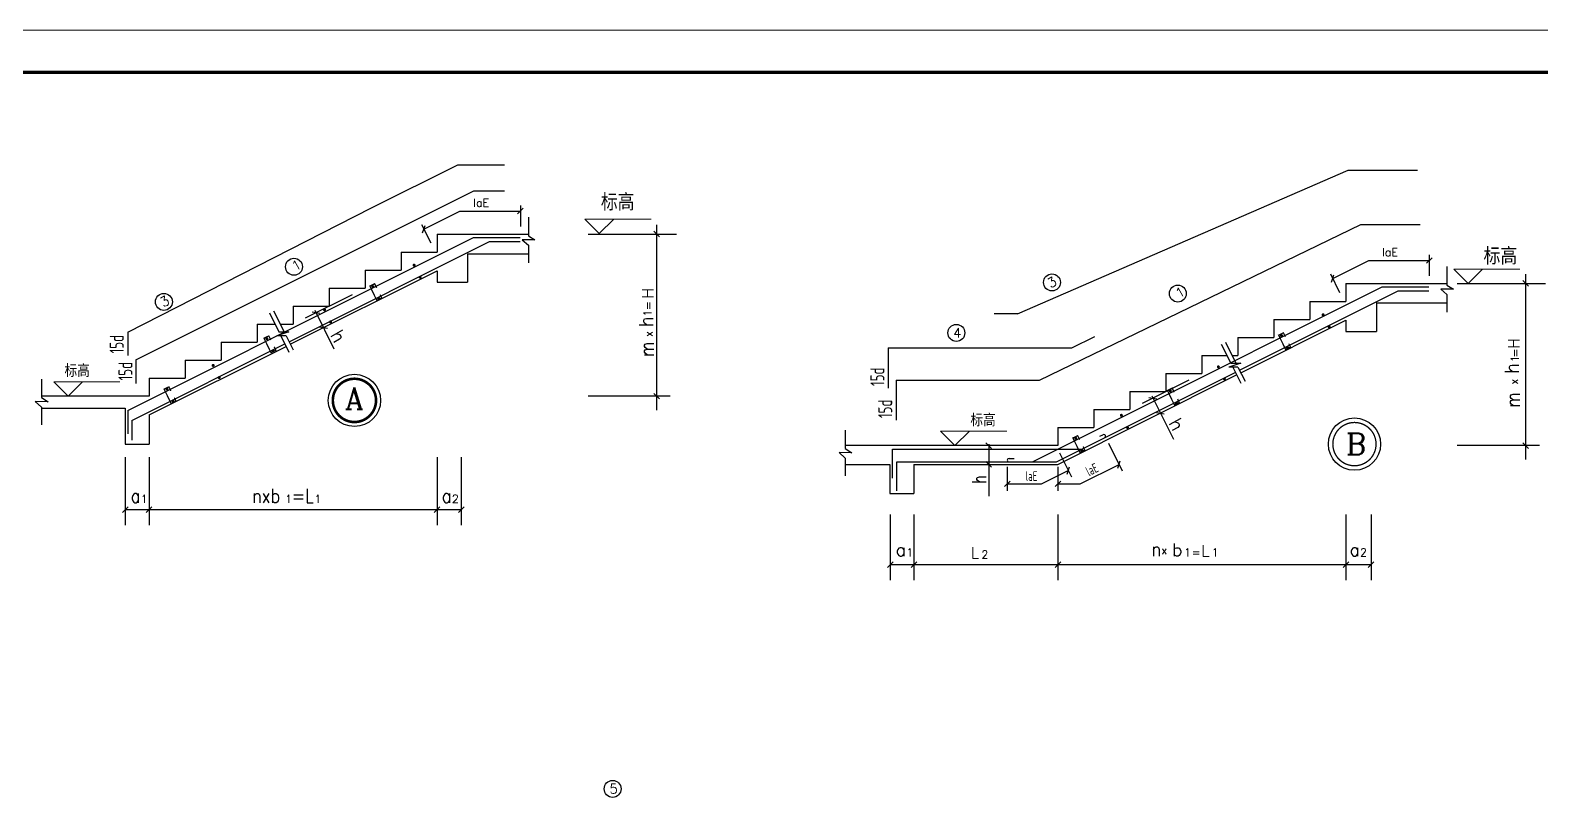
# Model space of a CAD drawing. Extents: x 3968514 to 5230306, y -516551 to -228246.
# Drawn here: x 5047659 to 5083531, y -451241 to -432979 of the extents above; entities that cross this region are included whole.
import ezdxf

# ---------------------------------------------------------------- set-up
doc = ezdxf.new("R2010")
doc.units = 0
doc.header["$LTSCALE"] = 1000
doc.header["$MEASUREMENT"] = 0
for name, color, linetype in [('2', 255, 'Continuous'), ('PUB_TEXT', 7, 'Continuous'), ('T', 1, 'Continuous')]:
    doc.layers.add(name, color=color, linetype=linetype)
doc.layers.add('FRAME', color=3, linetype='Continuous', lineweight=18)
doc.layers.add('PUB_DIM', color=3, linetype='Continuous', lineweight=15)
doc.styles.add('COMPLEX', font='COMPLEX')
doc.styles.add('HZ', font='txt.shx', dxfattribs={"width": 0.8, "bigfont": 'hztxt.shx'})
doc.styles.add('HZTXT', font='txt8.shx', dxfattribs={"width": 0.7, "bigfont": 'hztxt.shx'})
doc.styles.add('TSSD_REIN', font='Tssdeng.shx', dxfattribs={"width": 0.7, "bigfont": 'hztxt.shx'})

# ---------------------------------------------------------------- blocks, each defined once
blk = doc.blocks.new('A$C0B803521')
at = {"layer": 'FRAME', "lineweight": 18}
blk.add_line((-15943, 93652), (-100043, 93652), dxfattribs=at)
at = {"layer": 'FRAME', "lineweight": 140}
blk.add_line((-16943, 92652), (-97543, 92652), dxfattribs=at)

msp = doc.modelspace()

# ---------------------------------------------------------------- linework, layer by layer
at = {"color": 1}
for p, q in [((5055761.25699, -437195.98079), (5057812.6061, -436170.30623)), ((5057812.6061, -436170.30623), (5058922.60409, -436170.30623)), ((5071106.44149, -439709.71421), (5078954.34664, -436298.91963)), ((5078954.34664, -436298.91963), (5080603.34463, -436298.91963)), ((5050163.86497, -440802.95737), (5058191.40617, -436789.18677)), ((5058191.40617, -436789.18677), (5058922.60409, -436789.18677)), ((5049973.18088, -440141.23839), (5055761.25699, -437195.98079)), ((5071630.31213, -441280.55984), (5079257.76155, -437588.58513)), ((5079257.76155, -437588.58513), (5080663.25954, -437588.58513)), ((5053805.1553, -440372.78468), (5058561.76397, -437994.48034)), ((5055761.25699, -439109.33379), (5058182.9639, -437898.48034)), ((5058182.9639, -437898.48034), (5059292.96189, -437898.48034)), ((5058561.76397, -437994.48034), (5059292.96189, -437994.48034)), ((5073630.92713, -442138.93768), (5079766.37483, -439071.21383)), ((5079766.37483, -439071.21383), (5080876.37282, -439071.21383)), ((5049973.18088, -442003.37185), (5055761.25699, -439109.33379)), ((5076379.54297, -441050.02979), (5080145.1749, -439167.21383)), ((5080145.1749, -439167.21383), (5080876.37282, -439167.21383)), ((5071106.44149, -439709.71421), (5070549.34482, -439709.71421)), ((5049973.18088, -440141.23839), (5049973.18088, -440698.33506)), ((5050074.54991, -442238.08737), (5053706.69094, -440422.01685)), ((5050163.86497, -440802.95737), (5050163.86497, -441360.05403)), ((5072030.72348, -443224.43954), (5076276.6145, -441101.49403)), ((5068222.16739, -441280.55984), (5071630.31213, -441280.55984)), ((5049973.18088, -442003.37185), (5049973.18088, -442560.46851)), ((5050074.54991, -442238.08737), (5050074.54991, -442705.18404)), ((5071459.92341, -443224.43954), (5073630.92713, -442138.93768)), ((5073058.19967, -442615.78036), (5073134.01069, -442577.20403)), ((5068240.62657, -443224.43954), (5072030.72348, -443224.43954))]:
    msp.add_line(p, q, dxfattribs=at)
for p, q in [((5057006.59918, -437699.6106), (5057860.35432, -437272.73303)), ((5057860.35432, -437272.73303), (5059292.96189, -437272.73303)), ((5059299.88995, -437137.19215), (5059299.88995, -437636.93946)), ((5056952.28995, -437590.99215), (5057170.38995, -438027.19215)), ((5059488.81515, -437419.20977), (5059488.81515, -437854.91374)), ((5062534.277, -437597.40637), (5062534.277, -441992.23051)), ((5057320.25474, -437815.11049), (5057320.25474, -438242.61049)), ((5057320.25474, -437815.11049), (5059497.11337, -437815.11049)), ((5059645.66742, -437956.35616), (5059340.29838, -437950.19907)), ((5059340.29838, -437950.19907), (5059488.81515, -438080.37806)), ((5059488.81515, -437854.91374), (5059645.66742, -437956.35616)), ((5060905.46489, -437815.11049), (5063008.06342, -437815.11049)), ((5056465.25474, -438242.61049), (5056465.25474, -438670.11049)), ((5056465.25474, -438242.61049), (5057320.25474, -438242.61049)), ((5058044.25474, -438284.11049), (5059497.11337, -438284.11049)), ((5058044.25474, -438284.11049), (5058044.25474, -438955.11049)), ((5059488.81515, -438080.37806), (5059488.81515, -438501.37809)), ((5080883.30088, -438309.92564), (5080883.30088, -438809.67295)), ((5053834.54373, -440431.56155), (5057320.25474, -438688.70605)), ((5055610.25474, -438670.11049), (5056465.25474, -438670.11049)), ((5055610.25474, -438670.11049), (5055610.25474, -439097.61049)), ((5057320.25474, -438688.70605), (5057320.25474, -438955.11049)), ((5078590.01011, -438872.34409), (5079443.76525, -438445.46652)), ((5079443.76525, -438445.46652), (5080876.37282, -438445.46652)), ((5081302.76571, -438589.49429), (5081302.76571, -439025.19827)), ((5057320.25474, -438955.11049), (5058044.25474, -438955.11049)), ((5078535.70088, -438763.72564), (5078753.80088, -439199.92564)), ((5078903.66567, -438987.84398), (5078903.66567, -439415.34398)), ((5078903.66567, -438987.84398), (5081306.3476, -438987.84398)), ((5081302.76571, -439025.19827), (5081459.61798, -439126.64069)), ((5081542.30246, -438987.84398), (5083644.90099, -438987.84398)), ((5083171.11457, -438770.13986), (5083171.11457, -443164.964)), ((5054199.50474, -439802.98549), (5055311.00474, -439247.23549)), ((5054755.25474, -439097.61049), (5054755.25474, -439525.11049)), ((5054755.25474, -439097.61049), (5055610.25474, -439097.61049)), ((5078048.66567, -439415.34398), (5078903.66567, -439415.34398)), ((5078048.66567, -439415.34398), (5078048.66567, -439842.84398)), ((5081459.61798, -439126.64069), (5081154.24894, -439120.4836)), ((5081154.24894, -439120.4836), (5081302.76571, -439250.66258)), ((5081302.76571, -439250.66258), (5081302.76571, -439671.66262)), ((5053337.8089, -439689.51047), (5053561.65573, -440137.20412)), ((5053439.45892, -439641.39193), (5053687.36502, -440137.20412)), ((5053900.25474, -439525.11049), (5054755.25474, -439525.11049)), ((5053900.25474, -439525.11049), (5053900.25474, -439952.61049)), ((5054417.98901, -439624.30426), (5054868.17259, -440539.30845)), ((5079630.16567, -439450.34398), (5081306.3476, -439450.34398)), ((5079630.16567, -439450.34398), (5079630.16567, -440127.84398)), ((5053045.25474, -439952.61049), (5053471.98776, -439952.61049)), ((5053045.25474, -439952.61049), (5053045.25474, -440380.11049)), ((5053561.65573, -440137.20412), (5053799.96646, -440137.20412)), ((5053595.0682, -439952.61049), (5053900.25474, -439952.61049)), ((5076408.93141, -441108.80667), (5078903.66567, -439861.43954)), ((5077193.66567, -439842.84398), (5077193.66567, -440270.34398)), ((5077193.66567, -439842.84398), (5078048.66567, -439842.84398)), ((5078903.66567, -439861.43954), (5078903.66567, -440127.84398)), ((5078903.66567, -440127.84398), (5079630.16567, -440127.84398)), ((5050480.25474, -442108.70605), (5053736.07938, -440480.79373)), ((5052190.25474, -440380.11049), (5052190.25474, -440807.61049)), ((5052190.25474, -440380.11049), (5053045.25474, -440380.11049)), ((5053734.45114, -440231.37636), (5053516.93953, -440231.37636)), ((5053608.74185, -440231.37636), (5053800.68848, -440615.26964)), ((5053734.45114, -440231.37636), (5053902.33851, -440567.15109)), ((5075943.40781, -440429.17805), (5076167.25463, -440876.8717)), ((5076045.05783, -440381.05951), (5076292.96393, -440876.8717)), ((5076338.66567, -440270.34398), (5077193.66567, -440270.34398)), ((5076338.66567, -440270.34398), (5076338.66567, -440697.84398)), ((5051335.25474, -440807.61049), (5052190.25474, -440807.61049)), ((5051335.25474, -440807.61049), (5051335.25474, -441235.11049)), ((5075483.66567, -440697.84398), (5076074.78947, -440697.84398)), ((5075483.66567, -440697.84398), (5075483.66567, -441125.34398)), ((5076203.45007, -440697.84398), (5076338.66567, -440697.84398)), ((5072063.66567, -443281.43954), (5076306.00294, -441160.2709)), ((5074628.66567, -441125.34398), (5074628.66567, -441552.84398)), ((5074628.66567, -441125.34398), (5075483.66567, -441125.34398)), ((5076340.05005, -440971.04394), (5076122.53843, -440971.04394)), ((5076167.25463, -440876.8717), (5076405.56536, -440876.8717)), ((5076214.34075, -440971.04394), (5076406.28739, -441354.93721)), ((5076340.05005, -440971.04394), (5076507.93741, -441306.81867)), ((5047928.74651, -441261.38378), (5047928.74651, -441697.08775)), ((5050480.25474, -441235.11049), (5050480.25474, -441662.61049)), ((5050480.25474, -441235.11049), (5051335.25474, -441235.11049)), ((5073773.66567, -441552.84398), (5074628.66567, -441552.84398)), ((5073773.66567, -441552.84398), (5073773.66567, -441980.34398)), ((5074072.91567, -441830.71898), (5075184.41567, -441274.96898)), ((5048085.59878, -441798.53017), (5047780.22974, -441792.37309)), ((5047780.22974, -441792.37309), (5047928.74651, -441922.55207)), ((5050480.25474, -441662.61049), (5047924.3636, -441662.61049)), ((5047924.3636, -441947.61049), (5049910.25474, -441947.61049)), ((5047928.74651, -441697.08775), (5048085.59878, -441798.53017)), ((5047928.74651, -441922.55207), (5047928.74651, -442343.5521)), ((5049910.25474, -441947.61049), (5049910.25474, -442802.61049)), ((5062860.00755, -441662.61049), (5060905.46489, -441662.61049)), ((5074291.39994, -441652.03775), (5074808.11558, -442685.25968)), ((5050480.25474, -442108.70605), (5050480.25474, -442802.61049)), ((5072918.66567, -441980.34398), (5073773.66567, -441980.34398)), ((5072918.66567, -441980.34398), (5072918.66567, -442407.84398)), ((5067015.38025, -442471.62633), (5067015.38025, -442907.33031)), ((5072063.66567, -442407.84398), (5072063.66567, -442835.34398)), ((5072063.66567, -442407.84398), (5072918.66567, -442407.84398)), ((5049910.25474, -442802.61049), (5050480.25474, -442802.61049)), ((5067172.23252, -443008.77273), (5066866.86347, -443002.61564)), ((5066866.86347, -443002.61564), (5067015.38025, -443132.79463)), ((5067015.38025, -442907.33031), (5067172.23252, -443008.77273)), ((5072063.66567, -442835.34398), (5067028.40491, -442835.34398)), ((5070420.74505, -442801.33465), (5070420.74505, -444033.19246)), ((5072101.62832, -443007.76832), (5072386.58359, -443577.67885)), ((5073264.18858, -442781.36106), (5073590.81634, -443434.61659)), ((5083496.84512, -442835.34398), (5081542.30246, -442835.34398)), ((5049914.51209, -443111.72533), (5049914.51209, -444721.98282)), ((5050480.25474, -443111.72533), (5050480.25474, -444721.98282)), ((5057320.25474, -443111.72533), (5057320.25474, -444721.98282)), ((5057894.22463, -443111.72533), (5057894.22463, -444721.98282)), ((5067015.38025, -443132.79463), (5067015.38025, -443553.79466)), ((5067028.40491, -443281.43954), (5068073.66567, -443281.43954)), ((5068073.66567, -443281.43954), (5068073.66567, -443975.34398)), ((5068643.66567, -443281.43954), (5068643.66567, -443975.34398)), ((5068643.66567, -443281.43954), (5072063.66567, -443281.43954)), ((5070860.07674, -443337.25368), (5070860.07674, -443912.05142)), ((5072063.0848, -443337.25368), (5072063.0848, -443912.05142)), ((5072596.00929, -443742.87395), (5073515.15788, -443283.29966)), ((5071677.90108, -443742.87395), (5072310.92513, -443426.36192)), ((5068073.66567, -443975.34398), (5068643.66567, -443975.34398)), ((5070860.07674, -443742.87395), (5071677.90108, -443742.87395)), ((5072063.0848, -443742.87395), (5072596.00929, -443742.87395)), ((5049914.51209, -444355.73551), (5057894.22463, -444355.73551)), ((5068084.30473, -444472.86851), (5068084.30473, -446027.62965)), ((5068643.66567, -444472.86851), (5068643.66567, -446027.62965)), ((5072063.66567, -444472.86851), (5072063.66567, -446027.62965)), ((5078903.66567, -444472.86851), (5078903.66567, -446027.62965)), ((5079500.31729, -444472.86851), (5079500.31729, -446027.62965)), ((5068084.30473, -445661.38234), (5079500.31729, -445661.38234))]:
    msp.add_line(p, q)
for points in [[(5040487.35033, -491379.20631), (5114087.35033, -491379.20631), (5114087.35033, -433979.20631), (5040487.35033, -433979.20631)], [(5040487.35033, -433979.20631), (5114087.35033, -433979.20631), (5114087.35033, -491379.20631), (5040487.35033, -491379.20631)]]:
    msp.add_lwpolyline(points, close=True)
at = {"color": 1, "const_width": 30}
for points in [[(5055967.02742, -439253.53827), (5056006.90921, -439335.58918), (5055890.8885, -439391.98239), (5055725.20613, -439051.11533), (5055838.97838, -438995.81501), (5055885.87218, -439092.2921)], [(5077547.7931, -440417.21698), (5077587.67489, -440499.26788), (5077471.65418, -440555.66109), (5077305.97181, -440214.79403), (5077419.74406, -440159.49372), (5077466.63786, -440255.97081)], [(5053452.20432, -440491.16667), (5053492.08611, -440573.21758), (5053376.0654, -440629.61079), (5053210.38302, -440288.74373), (5053324.15527, -440233.44341), (5053371.04908, -440329.9205)], [(5051080.73638, -441699.47085), (5051120.61817, -441781.52176), (5051004.59745, -441837.91497), (5050838.91508, -441497.04791), (5050952.68733, -441441.74759), (5050999.58114, -441538.22468)], [(5074906.38284, -441730.82654), (5074946.26463, -441812.87745), (5074830.24391, -441869.27066), (5074664.56154, -441528.4036), (5074778.33379, -441473.10328), (5074825.2276, -441569.58037)], [(5072661.81503, -442858.21335), (5072701.69682, -442940.26426), (5072585.6761, -442996.65747), (5072419.99373, -442655.79041), (5072533.76598, -442600.49009), (5072580.65979, -442696.96718)]]:
    msp.add_lwpolyline(points, dxfattribs=at)
for centre in [(5053922.75022, -438590.9741), (5071923.31064, -438962.55836), (5050833.38196, -439426.17324)]:
    msp.add_circle(centre, 201.19734)
at = {"color": 7}
for centre in [(5074912.09352, -439229.86018), (5069652.38495, -440162.70446), (5061489.80112, -450982.32444)]:
    msp.add_circle(centre, 201.19734, dxfattribs=at)
at = {"layer": '2'}
for p, q in [((5059233.38979, -437337.19186), (5059366.39012, -437204.19244)), ((5056976.8592, -437788.82953), (5057036.33916, -437610.39168)), ((5062467.77684, -437748.61078), (5062600.77716, -437881.6102)), ((5080816.80072, -438509.92535), (5080949.80104, -438376.92593)), ((5078560.27013, -438961.56302), (5078619.75008, -438783.12517)), ((5083104.61441, -438921.34427), (5083237.61473, -439054.34369)), ((5054353.14835, -439663.52445), (5054538.38095, -439696.18661)), ((5054530.64056, -440018.68796), (5054715.87316, -440051.35011)), ((5062467.77684, -441596.11078), (5062600.77716, -441729.1102)), ((5074226.55927, -441691.25795), (5074411.79187, -441723.9201)), ((5074404.9975, -442048.13439), (5074590.2301, -442080.79655)), ((5070354.24489, -442768.84427), (5070487.24521, -442901.84369)), ((5083104.61441, -442768.84427), (5083237.61473, -442901.84369)), ((5070354.24489, -443214.93983), (5070487.24521, -443347.93925)), ((5072281.18515, -443515.58085), (5072340.66511, -443337.143)), ((5073485.4179, -443372.51858), (5073544.89786, -443194.08073)), ((5070793.57658, -443809.37366), (5070926.5769, -443676.37424)), ((5071996.58464, -443809.37366), (5072129.58497, -443676.37424)), ((5049848.01192, -444422.23522), (5049981.01225, -444289.2358)), ((5050413.75458, -444422.23522), (5050546.7549, -444289.2358)), ((5057253.75458, -444422.23522), (5057386.7549, -444289.2358)), ((5057827.72447, -444422.23522), (5057960.72479, -444289.2358)), ((5068017.80457, -445727.88205), (5068150.8049, -445594.88263)), ((5068577.1655, -445727.88205), (5068710.16583, -445594.88263)), ((5071997.1655, -445727.88205), (5072130.16583, -445594.88263)), ((5078837.1655, -445727.88205), (5078970.16583, -445594.88263)), ((5079433.81713, -445727.88205), (5079566.81746, -445594.88263))]:
    msp.add_line(p, q, dxfattribs=at)
at = {"layer": 'PUB_DIM', "color": 7}
for p, q in [((5062404.09681, -437462.8091), (5060830.89681, -437462.8091)), ((5061172.89681, -437804.8091), (5060830.89681, -437462.8091)), ((5061514.89681, -437462.8091), (5061172.89681, -437804.8091)), ((5083036.37416, -438649.84791), (5081463.17416, -438649.84791)), ((5081805.17416, -438991.84791), (5081463.17416, -438649.84791)), ((5082147.17416, -438649.84791), (5081805.17416, -438991.84791)), ((5049790.62058, -441320.61049), (5048217.42058, -441320.61049)), ((5048559.42058, -441662.61049), (5048217.42058, -441320.61049)), ((5048901.42058, -441320.61049), (5048559.42058, -441662.61049)), ((5069619.98187, -442835.34398), (5069277.98187, -442493.34398)), ((5070851.18187, -442493.34398), (5069277.98187, -442493.34398)), ((5069961.98187, -442493.34398), (5069619.98187, -442835.34398))]:
    msp.add_line(p, q, dxfattribs=at)
at = {"layer": 'PUB_TEXT'}
for p, q in [((5053799.96646, -440137.20412), (5053516.93953, -440231.37636)), ((5076405.56536, -440876.8717), (5076122.53843, -440971.04394))]:
    msp.add_line(p, q, dxfattribs=at)
for points, const_width in [([(5055723.11227, -442124.73344, 346.3641735455), (5055718.91832, -442128.92446, 0.0028871346)], 62.1775), ([(5079471.09519, -443161.90777, 346.3641735455), (5079466.90124, -443166.09879, 0.0028871346)], 31.35)]:
    msp.add_lwpolyline(points, format="xyb", close=True, dxfattribs=dict(at, const_width=const_width))
for centre in [(5055358.11355, -441763.67327), (5079106.09646, -442800.8476)]:
    msp.add_circle(centre, 619.8517, dxfattribs=at)
at = {"layer": 'T'}
for p, q in [((5072397.43778, -440519.64505), (5072938.92933, -440248.89928)), ((5068036.60382, -440519.64505), (5068036.60382, -441471.83079)), ((5068036.60382, -440519.64505), (5072397.43778, -440519.64505)), ((5068222.16739, -441280.55984), (5068222.16739, -442232.74559)), ((5068134.94531, -443608.67221), (5068134.94531, -442924.42333)), ((5068134.94531, -442924.42333), (5072630.7559, -442924.42333)), ((5068240.62657, -443908.68842), (5068240.62657, -443224.43954)), ((5070902.82674, -443138.93954), (5071022.35202, -443138.93954))]:
    msp.add_line(p, q, dxfattribs=at)
at = {"layer": 'T', "const_width": 35.625}
for points in [[(5056756.01136, -438554.27995, 1), (5056791.63636, -438554.27995, 1)], [(5055773.61266, -439060.48763, 1), (5055809.23766, -439060.48763, 1)], [(5056899.55981, -438841.37685, 1), (5056935.18481, -438841.37685, 1)], [(5055917.16111, -439347.58454, 1), (5055952.78611, -439347.58454, 1)], [(5054629.08639, -439612.96762, 1), (5054664.71139, -439612.96762, 1)], [(5078343.063, -439730.52218, 1), (5078378.688, -439730.52218, 1)], [(5054772.63484, -439900.06453, 1), (5054808.25984, -439900.06453, 1)], [(5078486.61145, -440017.61909, 1), (5078522.23645, -440017.61909, 1)], [(5053258.78955, -440298.11604, 1), (5053294.41455, -440298.11604, 1)], [(5077354.37834, -440224.16634, 1), (5077390.00334, -440224.16634, 1)], [(5077497.92679, -440511.26325, 1), (5077533.55179, -440511.26325, 1)], [(5053402.33801, -440585.21294, 1), (5053437.96301, -440585.21294, 1)], [(5051985.46986, -440934.77588, 1), (5052021.09486, -440934.77588, 1)], [(5052129.01832, -441221.87279, 1), (5052164.64332, -441221.87279, 1)], [(5075855.97675, -440966.27157, 1), (5075891.60175, -440966.27157, 1)], [(5075999.5252, -441253.36847, 1), (5076035.1502, -441253.36847, 1)], [(5050887.32161, -441488.60772, 1), (5050922.94661, -441488.60772, 1)], [(5074712.96807, -441537.77591, 1), (5074748.59307, -441537.77591, 1)], [(5051030.87007, -441775.70462, 1), (5051066.49507, -441775.70462, 1)], [(5074856.51653, -441824.87281, 1), (5074892.14153, -441824.87281, 1)], [(5073553.66349, -442117.4282, 1), (5073589.28849, -442117.4282, 1)], [(5072468.40026, -442665.16272, 1), (5072504.02526, -442665.16272, 1)], [(5073697.21195, -442404.5251, 1), (5073732.83695, -442404.5251, 1)], [(5072611.94871, -442952.25962, 1), (5072647.57371, -442952.25962, 1)]]:
    msp.add_lwpolyline(points, format="xyb", close=True, dxfattribs=at)
at = {"layer": 'T'}
for centre, start, end in [((5073153.12907, -442615.44079), 296.565051076, 116.565051076), ((5070902.82674, -443181.68954), 90, 270)]:
    msp.add_arc(centre, 42.75, start, end, dxfattribs=at)

# ---------------------------------------------------------------- block references
msp.add_blockref('A$C0B803521', (5138030.47026, -526631.20711))

# ---------------------------------------------------------------- texts
for s, height, style, p in [('标高', 400, 'HZ', (5061209.38427, -437259.90463)), ('laE', 190, 'HZTXT', (5058180.56334, -437169.09562)), ('laE', 190, 'HZTXT', (5079763.97427, -438341.82911)), ('标高', 400, 'HZ', (5082171.80695, -438539.54544)), ('标高', 300, 'HZ', (5048473.80398, -441210.30802)), ('标高', 300, 'HZ', (5069986.61466, -442383.04151)), ('1', 190, 'HZTXT', (5050286.21149, -444196.13898)), ('1', 190, 'HZTXT', (5053714.052, -444196.13898)), ('1', 190, 'HZTXT', (5054404.66869, -444196.13898)), ('2', 190, 'HZTXT', (5057672.39802, -444196.13898)), ('b', 299.25, 'HZTXT', (5074774.97799, -445459.24437)), ('a', 299.25, 'HZTXT', (5068211.81071, -445459.24437)), ('1', 190, 'HZTXT', (5068463.45247, -445464.5835)), ('L', 266, 'HZTXT', (5069997.94629, -445514.1391)), ('2', 190, 'HZTXT', (5070245.57852, -445515.69726)), ('x', 190, 'HZ', (5074522.96281, -445413.29546)), ('1', 190, 'HZTXT', (5075058.12892, -445464.5835)), ('=', 190, 'HZ', (5075242.18595, -445465.86491)), ('L', 266, 'HZTXT', (5075470.34129, -445468.07207)), ('1', 190, 'HZTXT', (5075714.55362, -445464.5835)), ('a', 299.25, 'HZTXT', (5078988.83064, -445459.24437)), ('2', 190, 'HZTXT', (5079240.47241, -445464.5835))]:
    msp.add_text(s, height=height, dxfattribs=dict(style=style)).set_placement(p)
for s, height, rotation, style, p in [('1', 228, 29.000000002, 'HZTXT', (5053947.81372, -438704.79488)), ('3', 228, 29.000000002, 'HZTXT', (5071892.78273, -439107.19395)), ('3', 228, 29.000000002, 'HZTXT', (5050821.38453, -439560.53723)), ('H', 266, 90, 'HZTXT', (5062458.21826, -439348.76682)), ('1', 190, 90, 'HZTXT', (5062416.55587, -439776.20252)), ('=', 190, 90, 'HZ', (5062430.11867, -439621.23519)), ('h', 319.2, 299, 'HZTXT', (5054770.78035, -440206.84787)), ('h', 332.5, 90, 'HZTXT', (5062454.80825, -440030.76067)), ('x', 190, 90, 'HZ', (5062434.20672, -440258.01113)), ('H', 266, 90, 'HZTXT', (5083022.57542, -440538.9159)), ('1', 190, 90, 'HZTXT', (5083012.4044, -440855.7931)), ('=', 190, 90, 'HZ', (5083017.15342, -440743.1142)), ('h', 332.5, 90, 'HZTXT', (5083013.39398, -441137.78209)), ('x', 190, 90, 'HZ', (5082982.97424, -441385.81478)), ('h', 319.2, 299, 'HZTXT', (5074679.6973, -442297.50404))]:
    msp.add_text(s, height=height, rotation=rotation, dxfattribs=dict(style=style)).set_placement(p)
at = {"color": 7, "style": 'HZTXT'}
msp.add_text('1', height=228, rotation=29.000000002, dxfattribs=at).set_placement((5074937.15701, -439343.68095))
for s, p in [('4', (5069576.7508, -440274.40538)), ('5', (5061414.16697, -451094.02535))]:
    msp.add_text(s, height=228, dxfattribs=at).set_placement(p)
for s, style, width, p in [('15d', 'TSSD_REIN', 0.7, (5049879.30825, -440648.179)), ('m', 'HZTXT', 0.85, (5062471.12485, -440730.00407)), ('15d', 'TSSD_REIN', 0.7, (5050086.30825, -441289.179)), ('15d', 'TSSD_REIN', 0.7, (5067942.73119, -441421.67474)), ('15d', 'TSSD_REIN', 0.7, (5068128.29476, -442182.58953)), ('m', 'HZTXT', 0.85, (5083030.14961, -441934.47841)), ('h', 'HZ', 0.75, (5070356.44732, -443740.12765))]:
    msp.add_text(s, height=332.5, rotation=90, dxfattribs=dict(style=style, width=width)).set_placement(p)
at = {"style": 'HZTXT', "width": 0.85}
for s, p in [('a', (5050044.41045, -444195.25219)), ('nxb', (5052927.53872, -444195.25219)), ('=L', (5053871.05754, -444195.25219)), ('a', (5057430.59697, -444195.25219)), ('n', (5074284.42695, -445463.69714))]:
    msp.add_text(s, height=332.5, dxfattribs=at).set_placement(p)
at = {"layer": 'PUB_TEXT', "style": 'COMPLEX'}
for s, p in [('A', (5055135.8298, -441971.67283)), ('B', (5078906.46002, -443051.59648))]:
    msp.add_text(s, height=511.632, dxfattribs=at).set_placement(p)
at = {"layer": 'PUB_TEXT', "color": 7, "style": 'TSSD_REIN', "width": 0.7}
msp.add_text('laE', height=228, rotation=26.565051165, dxfattribs=at).set_placement((5072800.39553, -443567.48364))
msp.add_text('laE', height=228, dxfattribs=at).set_placement((5071299.6576, -443673.25368))

doc.saveas('drawing.dxf')
